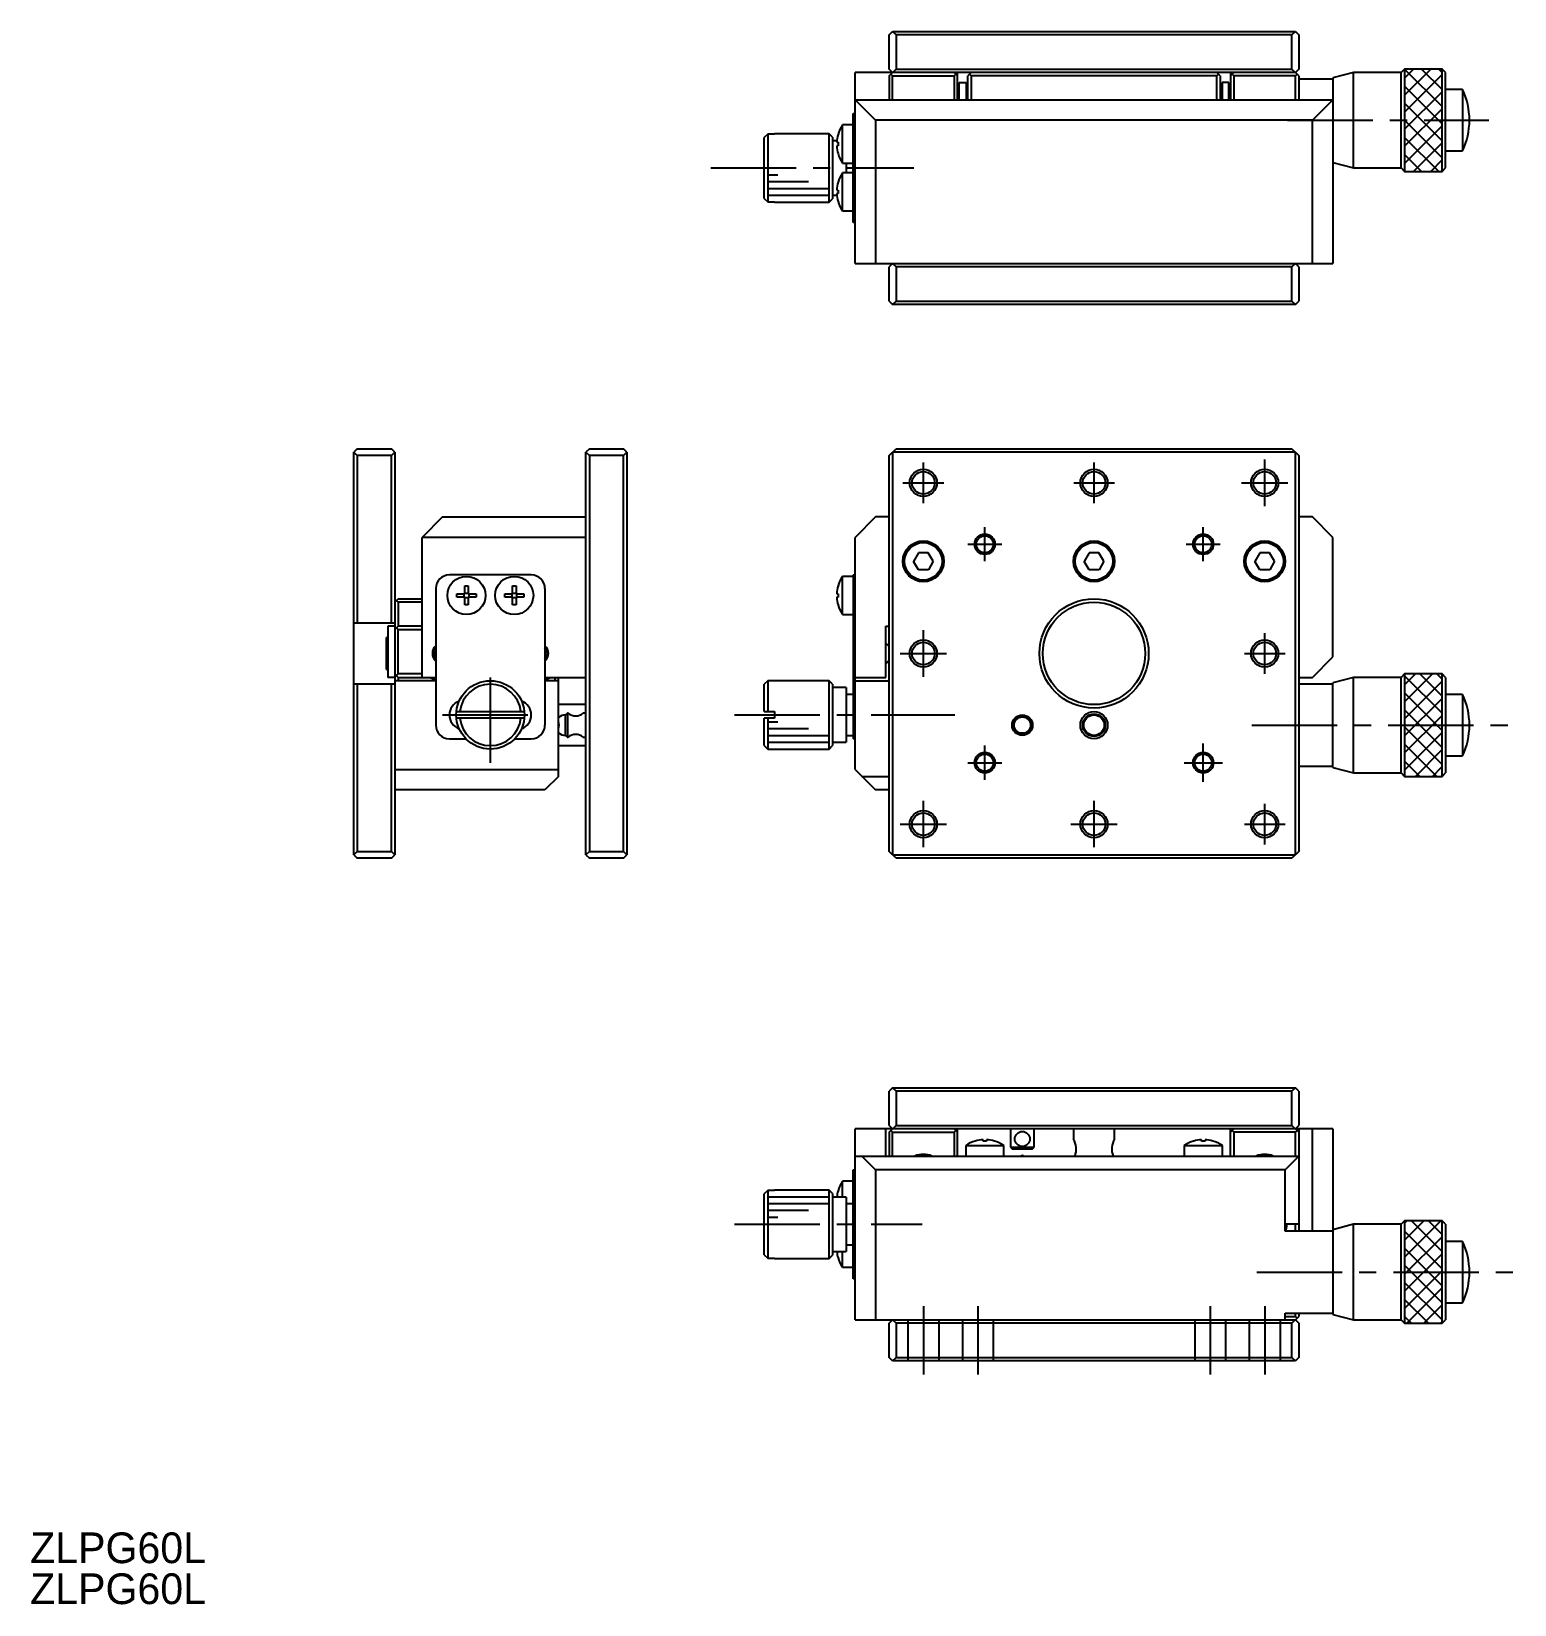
# Model space of a CAD drawing. Extents: x -26 to 399, y 33 to 264.
# Drawn here: x -26 to 191.2, y 33.3 to 263.7 of the extents above; entities that cross this region are included whole.
import ezdxf

# ---------------------------------------------------------------- set-up
doc = ezdxf.new("R2010")
doc.units = 0
doc.header["$LTSCALE"] = 10
doc.linetypes.add('CENTER', pattern=[2, 1.25, -0.25, 0.25, -0.25])
doc.linetypes.add('DASHED', pattern=[3.5, 2, -1.5])
doc.layers.get('0').update_dxf_attribs({"linetype": 'CONTINUOUS'})
doc.layers.add('CENTER', color=1, linetype='CENTER')
doc.styles.get("Standard").update_dxf_attribs({"font": 'FGP教科書体NT-M'})

msp = doc.modelspace()

# ---------------------------------------------------------------- linework, layer by layer
at = {"color": 7, "linetype": 'CONTINUOUS'}
for p, q in [((99.622248, 263.208935), (100.122248, 263.708935)), ((99.622248, 258.208935), (99.622248, 263.208935)), ((100.622248, 263.208935), (100.122248, 263.708935)), ((100.122248, 263.708935), (159.122248, 263.708935)), ((158.622248, 263.208935), (100.622248, 263.208935)), ((100.622248, 263.208935), (100.622248, 258.208935)), ((159.122248, 263.708935), (158.622248, 263.208935)), ((158.622248, 258.208935), (158.622248, 263.208935)), ((159.122248, 263.708935), (159.622248, 263.208935)), ((159.622248, 263.208935), (159.622248, 258.208935)), ((100.122248, 257.708935), (99.622248, 258.208935)), ((99.622248, 257.208935), (100.622248, 258.208935)), ((100.622248, 258.208935), (158.622248, 258.208935)), ((159.622248, 257.208935), (158.622248, 258.208935)), ((159.622248, 258.208935), (159.122248, 257.708935)), ((175.122248, 258.208935), (174.622248, 257.708935)), ((175.122248, 258.208935), (175.122248, 243.208935)), ((180.622248, 258.208935), (175.122248, 258.208935)), ((180.622248, 243.208935), (180.622248, 258.208935)), ((181.122248, 257.708935), (180.622248, 258.208935)), ((159.122248, 257.708935), (94.622248, 257.708935)), ((94.622248, 229.708935), (94.622248, 257.708935)), ((99.622248, 257.208935), (99.622248, 253.708935)), ((99.872248, 257.458935), (100.122248, 257.208935)), ((100.122248, 253.708935), (100.122248, 257.208935)), ((100.122248, 257.208935), (109.122248, 257.208935)), ((109.122248, 257.708935), (109.622248, 257.208935)), ((109.122248, 257.208935), (109.372248, 257.458935)), ((109.122248, 257.208935), (109.122248, 253.708935)), ((109.622248, 253.708935), (109.622248, 257.708935)), ((109.872248, 256.208935), (110.872248, 256.208935)), ((109.872248, 253.708935), (109.872248, 256.208935)), ((110.872248, 256.208935), (110.872248, 253.708935)), ((111.622248, 257.708935), (111.122248, 257.208935)), ((111.122248, 253.708935), (111.122248, 257.208935)), ((111.622248, 257.208935), (111.372248, 257.458935)), ((111.622248, 257.208935), (111.622248, 253.708935)), ((147.622248, 257.208935), (111.622248, 257.208935)), ((148.122248, 257.208935), (147.622248, 257.708935)), ((147.622248, 257.208935), (147.872248, 257.458935)), ((147.622248, 253.708935), (147.622248, 257.208935)), ((148.122248, 257.208935), (148.122248, 253.708935)), ((149.372248, 256.208935), (148.372248, 256.208935)), ((148.372248, 256.208935), (148.372248, 253.708935)), ((149.372248, 253.708935), (149.372248, 256.208935)), ((149.622248, 257.708935), (149.622248, 253.708935)), ((150.122248, 257.708935), (149.622248, 257.208935)), ((150.122248, 257.208935), (149.872248, 257.458935)), ((159.122248, 257.208935), (150.122248, 257.208935)), ((150.122248, 257.208935), (150.122248, 253.708935)), ((159.372248, 257.458935), (159.122248, 257.208935)), ((159.122248, 253.708935), (159.122248, 257.208935)), ((159.622248, 257.208935), (159.622248, 253.708935)), ((164.622248, 256.708935), (159.622248, 256.708935)), ((167.622248, 257.708935), (164.622248, 256.908935)), ((164.622248, 256.908935), (164.622248, 229.708935)), ((167.622248, 243.708935), (167.622248, 257.708935)), ((174.622248, 257.708935), (167.622248, 257.708935)), ((174.622248, 243.708935), (174.622248, 257.708935)), ((181.122248, 243.708935), (181.122248, 257.708935)), ((94.622248, 253.708935), (164.622248, 253.708935)), ((97.622248, 250.708935), (94.622248, 253.708935)), ((109.872248, 255.208935), (109.622248, 255.208935)), ((111.122248, 255.208935), (110.872248, 255.208935)), ((148.372248, 255.458935), (148.122248, 255.458935)), ((148.372248, 255.208935), (148.122248, 255.208935)), ((149.622248, 255.458935), (149.372248, 255.458935)), ((149.622248, 255.208935), (149.372248, 255.208935)), ((164.622248, 253.708935), (161.622248, 250.708935)), ((183.622248, 255.208935), (181.122248, 255.208935)), ((183.622248, 255.208935), (183.622248, 246.208935)), ((94.322248, 251.708935), (94.622248, 251.708935)), ((94.322248, 235.708935), (94.322248, 251.708935)), ((92.779785, 244.408935), (92.779785, 250.008935)), ((94.322248, 250.008935), (92.779785, 250.008935)), ((97.622248, 250.708935), (97.622248, 229.708935)), ((161.622248, 250.708935), (97.622248, 250.708935)), ((161.622248, 229.708935), (161.622248, 250.708935)), ((81.822248, 248.683872), (81.322248, 248.181071)), ((81.322248, 239.236799), (81.322248, 248.181071)), ((81.822248, 248.683872), (81.822248, 238.733997)), ((82.822248, 248.683872), (81.822248, 248.683872)), ((82.822248, 248.708935), (82.822248, 248.683872)), ((90.822248, 248.708935), (82.822248, 248.708935)), ((90.822248, 238.708935), (90.822248, 248.708935)), ((91.322248, 248.208935), (90.822248, 248.708935)), ((91.322248, 248.208935), (91.322248, 239.208935)), ((91.95411, 247.708935), (91.322248, 247.708935)), ((91.935787, 247.468935), (92.129044, 247.468935)), ((92.129044, 246.948935), (91.935787, 246.948935)), ((92.122875, 248.611082), (92.129044, 248.608074)), ((92.129044, 247.468935), (92.129044, 246.948935)), ((92.129044, 245.809795), (92.122875, 245.806787)), ((92.779785, 244.408935), (94.322248, 244.408935)), ((93.322248, 244.408935), (93.322248, 243.008935)), ((164.622248, 244.508935), (167.622248, 243.708935)), ((181.122248, 246.208935), (183.622248, 246.208935)), ((92.779785, 237.408935), (92.779785, 243.008935)), ((94.322248, 243.008935), (92.779785, 243.008935)), ((167.622248, 243.708935), (174.622248, 243.708935)), ((174.622248, 243.708935), (175.122248, 243.208935)), ((175.122248, 243.208935), (180.622248, 243.208935)), ((180.622248, 243.208935), (181.122248, 243.708935)), ((91.322248, 239.708935), (91.95411, 239.708935)), ((91.935787, 240.468935), (92.129044, 240.468935)), ((92.129044, 239.948935), (91.935787, 239.948935)), ((92.122875, 241.611082), (92.129044, 241.608074)), ((92.129044, 240.468935), (92.129044, 239.948935)), ((81.322248, 239.236799), (81.822248, 238.733997)), ((81.822248, 238.733997), (82.822248, 238.733997)), ((82.822248, 238.733997), (82.822248, 238.708935)), ((82.822248, 238.708935), (90.822248, 238.708935)), ((90.822248, 238.708935), (91.322248, 239.208935)), ((92.129044, 238.809795), (92.122875, 238.806787)), ((92.779785, 237.408935), (94.322248, 237.408935)), ((94.622248, 235.708935), (94.322248, 235.708935)), ((94.622248, 229.708935), (164.622248, 229.708935)), ((100.122248, 229.708935), (99.622248, 229.208935)), ((99.622248, 224.208935), (99.622248, 229.208935)), ((100.622248, 229.208935), (100.122248, 229.708935)), ((158.622248, 229.208935), (100.622248, 229.208935)), ((100.622248, 229.208935), (100.622248, 224.208935)), ((159.122248, 229.708935), (158.622248, 229.208935)), ((158.622248, 224.208935), (158.622248, 229.208935)), ((159.622248, 229.208935), (159.122248, 229.708935)), ((159.622248, 229.208935), (159.622248, 224.208935)), ((99.622248, 224.208935), (100.122248, 223.708935)), ((100.122248, 223.708935), (100.622248, 224.208935)), ((159.122248, 223.708935), (100.122248, 223.708935)), ((100.622248, 224.208935), (158.622248, 224.208935)), ((158.622248, 224.208935), (159.122248, 223.708935)), ((159.122248, 223.708935), (159.622248, 224.208935)), ((21.697903, 202.584757), (21.197903, 202.084757)), ((21.697903, 201.584757), (21.197903, 202.084757)), ((21.197903, 143.084757), (21.197903, 202.084757)), ((21.697903, 202.584757), (26.697903, 202.584757)), ((21.697903, 201.584757), (21.697903, 177.084757)), ((26.697903, 201.584757), (21.697903, 201.584757)), ((27.197903, 202.084757), (26.697903, 202.584757)), ((27.197903, 202.084757), (26.697903, 201.584757)), ((26.697903, 177.084757), (26.697903, 201.584757)), ((27.197903, 202.084757), (27.197903, 143.084757)), ((55.697903, 202.584757), (55.197903, 202.084757)), ((55.197903, 202.084757), (55.697903, 201.584757)), ((55.197903, 143.084757), (55.197903, 202.084757)), ((55.697903, 202.584757), (60.697903, 202.584757)), ((55.697903, 201.584757), (55.697903, 143.584757)), ((60.697903, 201.584757), (55.697903, 201.584757)), ((61.197903, 202.084757), (60.697903, 202.584757)), ((60.697903, 201.584757), (61.197903, 202.084757)), ((60.697903, 143.584757), (60.697903, 201.584757)), ((61.197903, 202.084757), (61.197903, 143.084757)), ((99.622248, 201.584757), (100.622248, 202.584757)), ((99.622248, 143.584757), (99.622248, 201.584757)), ((100.122248, 202.084757), (100.122248, 143.084757)), ((159.122248, 202.084757), (100.122248, 202.084757)), ((100.622248, 202.584757), (158.622248, 202.584757)), ((158.622248, 202.584757), (159.622248, 201.584757)), ((159.122248, 143.084757), (159.122248, 202.084757)), ((159.622248, 201.584757), (159.622248, 143.584757)), ((34.197903, 192.584757), (31.197903, 189.584757)), ((34.197903, 192.584757), (55.197903, 192.584757)), ((97.622248, 192.584757), (94.622248, 189.584757)), ((99.622248, 192.584757), (97.622248, 192.584757)), ((161.622248, 192.584757), (159.622248, 192.584757)), ((164.622248, 189.584757), (161.622248, 192.584757)), ((31.197903, 169.084757), (31.197903, 189.584757)), ((55.197903, 189.584757), (31.197903, 189.584757)), ((94.622248, 155.584757), (94.622248, 189.584757)), ((164.622248, 172.084757), (164.622248, 189.584757)), ((103.889269, 187.32817), (103.178932, 186.071685)), ((105.332586, 187.341242), (103.889269, 187.32817)), ((106.065565, 186.097829), (105.332586, 187.341242)), ((128.889269, 187.32817), (128.178932, 186.071685)), ((130.332586, 187.341242), (128.889269, 187.32817)), ((131.065565, 186.097829), (130.332586, 187.341242)), ((153.889269, 187.32817), (153.178932, 186.071685)), ((155.332586, 187.341242), (153.889269, 187.32817)), ((156.065565, 186.097829), (155.332586, 187.341242)), ((103.911911, 184.828272), (103.178932, 186.071685)), ((105.355227, 184.841344), (103.911911, 184.828272)), ((106.065565, 186.097829), (105.355227, 184.841344)), ((128.911911, 184.828272), (128.178932, 186.071685)), ((130.355227, 184.841344), (128.911911, 184.828272)), ((131.065565, 186.097829), (130.355227, 184.841344)), ((153.911911, 184.828272), (153.178932, 186.071685)), ((155.355227, 184.841344), (153.911911, 184.828272)), ((156.065565, 186.097829), (155.355227, 184.841344)), ((33.197903, 182.084757), (33.197903, 162.084757)), ((47.197903, 184.084757), (35.197903, 184.084757)), ((37.437903, 182.483896), (37.957903, 182.483896)), ((37.437903, 181.344757), (37.437903, 182.483896)), ((37.957903, 182.483896), (37.957903, 181.344757)), ((44.437903, 182.483896), (44.957903, 182.483896)), ((44.437903, 181.344757), (44.437903, 182.483896)), ((44.957903, 182.483896), (44.957903, 181.344757)), ((49.197903, 182.084757), (49.197903, 162.084757)), ((92.122875, 182.486905), (92.129044, 182.483896)), ((92.779785, 178.284757), (92.779785, 183.884757)), ((94.322248, 183.884757), (92.779785, 183.884757)), ((94.322248, 184.084757), (94.622248, 184.084757)), ((94.322248, 184.084757), (94.322248, 160.084757)), ((27.197903, 180.084757), (27.697903, 180.584757)), ((27.447903, 180.334757), (27.697903, 180.084757)), ((27.697903, 180.584757), (31.197903, 180.584757)), ((31.197903, 180.084757), (27.697903, 180.084757)), ((27.697903, 180.084757), (27.697903, 176.584757)), ((36.298764, 181.344757), (37.437903, 181.344757)), ((36.298764, 180.824757), (36.298764, 181.344757)), ((37.437903, 180.824757), (36.298764, 180.824757)), ((37.368461, 180.824757), (37.368461, 181.344757)), ((37.437903, 181.414199), (37.957903, 181.414199)), ((37.437903, 179.685618), (37.437903, 180.824757)), ((37.957903, 180.755315), (37.437903, 180.755315)), ((37.957903, 181.344757), (39.097042, 181.344757)), ((39.097042, 180.824757), (37.957903, 180.824757)), ((37.957903, 180.824757), (37.957903, 179.685618)), ((38.027345, 181.344757), (38.027345, 180.824757)), ((39.097042, 181.344757), (39.097042, 180.824757)), ((43.298764, 181.344757), (44.437903, 181.344757)), ((43.298764, 180.824757), (43.298764, 181.344757)), ((44.437903, 180.824757), (43.298764, 180.824757)), ((44.368461, 180.824757), (44.368461, 181.344757)), ((44.437903, 181.414199), (44.957903, 181.414199)), ((44.437903, 179.685618), (44.437903, 180.824757)), ((44.957903, 180.755315), (44.437903, 180.755315)), ((44.957903, 181.344757), (46.097042, 181.344757)), ((46.097042, 180.824757), (44.957903, 180.824757)), ((44.957903, 180.824757), (44.957903, 179.685618)), ((45.027345, 181.344757), (45.027345, 180.824757)), ((46.097042, 181.344757), (46.097042, 180.824757)), ((91.935787, 181.344757), (92.129044, 181.344757)), ((92.129044, 180.824757), (91.935787, 180.824757)), ((92.129044, 181.344757), (92.129044, 180.824757)), ((37.957903, 179.685618), (37.437903, 179.685618)), ((44.957903, 179.685618), (44.437903, 179.685618)), ((92.129044, 179.685618), (92.122875, 179.682609)), ((92.779785, 178.284757), (94.322248, 178.284757)), ((21.197903, 177.084757), (27.197903, 177.084757)), ((27.197903, 176.584757), (26.197903, 176.584757)), ((26.197903, 176.584757), (26.197903, 169.084757)), ((27.697903, 176.584757), (27.197903, 176.084757)), ((27.697903, 176.084757), (27.447903, 176.334757)), ((31.197903, 176.584757), (27.697903, 176.584757)), ((27.697903, 176.084757), (31.197903, 176.084757)), ((27.697903, 169.584757), (27.697903, 176.084757)), ((99.122248, 176.584757), (99.622248, 176.584757)), ((99.122248, 169.084757), (99.122248, 176.584757)), ((26.197903, 174.934757), (25.997903, 174.934757)), ((25.997903, 170.234757), (25.997903, 174.934757)), ((99.622248, 173.584757), (99.122248, 174.084757)), ((99.122248, 171.084757), (99.622248, 171.584757)), ((161.622248, 169.084757), (164.622248, 172.084757)), ((25.997903, 170.234757), (26.197903, 170.234757)), ((27.197903, 169.084757), (26.197903, 169.084757)), ((27.197903, 169.584757), (27.697903, 169.084757)), ((33.197903, 168.584757), (27.197903, 168.584757)), ((27.447903, 169.334757), (27.697903, 169.584757)), ((31.197903, 169.584757), (27.697903, 169.584757)), ((27.697903, 169.084757), (27.697903, 168.584757)), ((27.697903, 169.084757), (33.197903, 169.084757)), ((33.052046, 168.891553), (32.825363, 168.891553)), ((32.825363, 168.891553), (33.197903, 168.789679)), ((33.197903, 168.847191), (33.052046, 168.891553)), ((49.197903, 169.084757), (55.197903, 169.084757)), ((51.197903, 168.584757), (49.197903, 168.584757)), ((50.697903, 168.584757), (50.697903, 169.084757)), ((51.197903, 154.584757), (51.197903, 169.084757)), ((81.822248, 168.584757), (81.322248, 168.084757)), ((81.822248, 168.584757), (81.822248, 164.084757)), ((90.822248, 168.584757), (81.822248, 168.584757)), ((90.822248, 158.584757), (90.822248, 168.584757)), ((91.322248, 168.084757), (90.822248, 168.584757)), ((94.622248, 169.084757), (99.122248, 169.084757)), ((94.622248, 168.584757), (99.622248, 168.584757)), ((159.622248, 169.084757), (161.622248, 169.084757)), ((167.622248, 169.084757), (164.622248, 168.284757)), ((164.622248, 155.884757), (164.622248, 168.284757)), ((167.622248, 155.084757), (167.622248, 169.084757)), ((174.622248, 169.084757), (167.622248, 169.084757)), ((175.122248, 169.584757), (174.622248, 169.084757)), ((174.622248, 155.084757), (174.622248, 169.084757)), ((175.122248, 169.584757), (175.122248, 154.584757)), ((180.622248, 169.584757), (175.122248, 169.584757)), ((181.122248, 169.084757), (180.622248, 169.584757)), ((180.622248, 154.584757), (180.622248, 169.584757)), ((181.122248, 169.084757), (181.122248, 155.084757)), ((27.197903, 168.084757), (21.197903, 168.084757)), ((21.697903, 168.084757), (21.697903, 143.584757)), ((26.697903, 143.584757), (26.697903, 168.084757)), ((81.322248, 164.084757), (81.322248, 168.084757)), ((91.322248, 168.084757), (91.322248, 159.084757)), ((93.322248, 167.584757), (91.322248, 167.584757)), ((93.322248, 167.584757), (93.322248, 159.584757)), ((94.322248, 166.584757), (93.322248, 166.584757)), ((164.622248, 168.084757), (159.622248, 168.084757)), ((183.622248, 166.584757), (181.122248, 166.584757)), ((183.622248, 166.584757), (183.622248, 157.584757)), ((36.222966, 164.084757), (46.17284, 164.084757)), ((55.197903, 165.084757), (51.197903, 165.084757)), ((52.497903, 163.834757), (52.197903, 163.534757)), ((52.497903, 163.834757), (52.497903, 160.334757)), ((52.597903, 163.834757), (52.497903, 163.834757)), ((55.197903, 163.834757), (54.797718, 163.834757)), ((81.322248, 164.084757), (82.822248, 164.084757)), ((82.822248, 164.084757), (82.822248, 163.084757)), ((46.17284, 163.084757), (36.222966, 163.084757)), ((52.197903, 163.584757), (52.246848, 163.583958)), ((52.197903, 160.634757), (52.197903, 163.534757)), ((81.322248, 159.084757), (81.322248, 163.084757)), ((82.822248, 163.084757), (81.322248, 163.084757)), ((81.822248, 163.084757), (81.822248, 158.584757)), ((35.197903, 160.084757), (37.627189, 160.084757)), ((44.768617, 160.084757), (47.197903, 160.084757)), ((51.197903, 159.084757), (55.197903, 159.084757)), ((52.246811, 160.585555), (52.19224, 160.584768)), ((52.197903, 160.634757), (52.497903, 160.334757)), ((52.497903, 160.334757), (52.597903, 160.334757)), ((54.797718, 160.334757), (55.197903, 160.334757)), ((81.322248, 159.084757), (81.822248, 158.584757)), ((90.822248, 158.584757), (91.322248, 159.084757)), ((91.322248, 159.584757), (93.322248, 159.584757)), ((93.322248, 160.584757), (94.322248, 160.584757)), ((94.622248, 160.084757), (94.322248, 160.084757)), ((81.822248, 158.584757), (90.822248, 158.584757)), ((181.122248, 157.584757), (183.622248, 157.584757)), ((27.197903, 155.584757), (51.197903, 155.584757)), ((51.197903, 154.584757), (49.197903, 152.584757)), ((94.622248, 155.584757), (97.622248, 152.584757)), ((95.622248, 154.584757), (99.622248, 154.584757)), ((159.622248, 156.084757), (164.622248, 156.084757)), ((164.622248, 155.884757), (167.622248, 155.084757)), ((167.622248, 155.084757), (174.622248, 155.084757)), ((174.622248, 155.084757), (175.122248, 154.584757)), ((175.122248, 154.584757), (180.622248, 154.584757)), ((180.622248, 154.584757), (181.122248, 155.084757)), ((49.197903, 152.584757), (27.197903, 152.584757)), ((99.622248, 152.584757), (97.622248, 152.584757)), ((21.197903, 143.084757), (21.697903, 143.584757)), ((21.197903, 143.084757), (21.697903, 142.584757)), ((21.697903, 143.584757), (26.697903, 143.584757)), ((26.697903, 143.584757), (27.197903, 143.084757)), ((26.697903, 142.584757), (27.197903, 143.084757)), ((55.697903, 143.584757), (55.197903, 143.084757)), ((55.197903, 143.084757), (55.697903, 142.584757)), ((55.697903, 143.584757), (60.697903, 143.584757)), ((61.197903, 143.084757), (60.697903, 143.584757)), ((60.697903, 142.584757), (61.197903, 143.084757)), ((100.622248, 142.584757), (99.622248, 143.584757)), ((100.122248, 143.084757), (159.122248, 143.084757)), ((159.622248, 143.584757), (158.622248, 142.584757)), ((26.697903, 142.584757), (21.697903, 142.584757)), ((60.697903, 142.584757), (55.697903, 142.584757)), ((158.622248, 142.584757), (100.622248, 142.584757)), ((100.122248, 108.95523), (99.622248, 108.45523)), ((99.622248, 103.45523), (99.622248, 108.45523)), ((100.622248, 108.45523), (100.122248, 108.95523)), ((100.122248, 108.95523), (159.122248, 108.95523)), ((158.622248, 108.45523), (100.622248, 108.45523)), ((100.622248, 108.45523), (100.622248, 103.45523)), ((159.122248, 108.95523), (158.622248, 108.45523)), ((158.622248, 103.45523), (158.622248, 108.45523)), ((159.622248, 108.45523), (159.122248, 108.95523)), ((159.622248, 108.45523), (159.622248, 103.45523)), ((94.622248, 74.95523), (94.622248, 102.95523)), ((164.622248, 102.95523), (94.622248, 102.95523)), ((99.122248, 98.95523), (99.122248, 102.95523)), ((99.622248, 103.45523), (100.122248, 102.95523)), ((99.622248, 102.45523), (100.622248, 103.45523)), ((99.622248, 102.45523), (99.622248, 98.95523)), ((99.872248, 102.70523), (100.122248, 102.45523)), ((100.122248, 98.95523), (100.122248, 102.45523)), ((100.122248, 102.45523), (109.122248, 102.45523)), ((100.622248, 103.45523), (158.622248, 103.45523)), ((109.122248, 102.95523), (109.622248, 102.45523)), ((109.372248, 102.70523), (109.122248, 102.45523)), ((109.122248, 102.45523), (109.122248, 98.95523)), ((109.622248, 98.95523), (109.622248, 102.95523)), ((117.372248, 102.95523), (117.372248, 100.25523)), ((120.872248, 100.25523), (120.872248, 102.95523)), ((126.622248, 102.95523), (126.622248, 101.454915)), ((132.622248, 101.454915), (132.622248, 102.95523)), ((149.622248, 98.95523), (149.622248, 102.95523)), ((150.122248, 102.95523), (149.622248, 102.45523)), ((149.872248, 102.70523), (150.122248, 102.45523)), ((150.122248, 102.45523), (150.122248, 98.95523)), ((159.122248, 102.45523), (150.122248, 102.45523)), ((158.622248, 103.45523), (159.622248, 102.45523)), ((159.122248, 102.95523), (159.622248, 103.45523)), ((159.372248, 102.70523), (159.122248, 102.45523)), ((159.122248, 98.95523), (159.122248, 102.45523)), ((159.622248, 102.95523), (159.622248, 87.95523)), ((161.622248, 87.95523), (161.622248, 102.95523)), ((164.622248, 102.95523), (164.622248, 75.75523)), ((110.822248, 100.497693), (110.822248, 98.95523)), ((110.822248, 100.497693), (116.422248, 100.497693)), ((112.223109, 101.148434), (112.220101, 101.154603)), ((113.362248, 101.148434), (113.362248, 101.341692)), ((113.882248, 101.148434), (113.362248, 101.148434)), ((113.882248, 101.341692), (113.882248, 101.148434)), ((115.024396, 101.154603), (115.021387, 101.148434)), ((116.422248, 98.95523), (116.422248, 100.497693)), ((117.372248, 100.25523), (117.672248, 99.95523)), ((117.372248, 100.25523), (120.872248, 100.25523)), ((120.572248, 99.95523), (117.672248, 99.95523)), ((120.572248, 99.95523), (120.872248, 100.25523)), ((142.822248, 100.497693), (142.822248, 98.95523)), ((142.822248, 100.497693), (148.422248, 100.497693)), ((144.223109, 101.148434), (144.220101, 101.154603)), ((145.362248, 101.148434), (145.362248, 101.341692)), ((145.882248, 101.148434), (145.362248, 101.148434)), ((145.882248, 101.341692), (145.882248, 101.148434)), ((147.024396, 101.154603), (147.021387, 101.148434)), ((148.422248, 98.95523), (148.422248, 100.497693)), ((94.322248, 96.95523), (94.622248, 96.95523)), ((94.322248, 80.95523), (94.322248, 96.95523)), ((94.622248, 98.95523), (159.622248, 98.95523)), ((95.622248, 98.95523), (97.622248, 96.95523)), ((97.622248, 96.95523), (97.622248, 74.95523)), ((157.622248, 96.95523), (97.622248, 96.95523)), ((159.622248, 98.95523), (157.622248, 96.95523)), ((157.622248, 87.95523), (157.622248, 96.95523)), ((92.779785, 92.95523), (92.779785, 95.25523)), ((94.322248, 95.25523), (92.779785, 95.25523)), ((81.822248, 93.930167), (81.322248, 93.427366)), ((81.322248, 84.483094), (81.322248, 93.427366)), ((82.822248, 93.930167), (81.822248, 93.930167)), ((81.822248, 93.930167), (81.822248, 83.980293)), ((82.822248, 93.95523), (82.822248, 93.930167)), ((90.822248, 93.95523), (82.822248, 93.95523)), ((90.822248, 83.95523), (90.822248, 93.95523)), ((91.322248, 93.45523), (90.822248, 93.95523)), ((91.322248, 93.45523), (91.322248, 84.45523)), ((93.322248, 92.95523), (91.322248, 92.95523)), ((92.122875, 93.857378), (92.129044, 93.854369)), ((93.322248, 92.95523), (93.322248, 84.95523)), ((94.322248, 91.95523), (93.322248, 91.95523)), ((159.622248, 88.95523), (157.622248, 88.95523)), ((164.622248, 87.95523), (157.622248, 87.95523)), ((159.122248, 87.95523), (159.122248, 88.95523)), ((167.622248, 88.95523), (164.622248, 88.15523)), ((167.622248, 74.95523), (167.622248, 88.95523)), ((174.622248, 88.95523), (167.622248, 88.95523)), ((175.122248, 89.45523), (174.622248, 88.95523)), ((174.622248, 74.95523), (174.622248, 88.95523)), ((175.122248, 89.45523), (175.122248, 74.45523)), ((180.622248, 89.45523), (175.122248, 89.45523)), ((180.622248, 74.45523), (180.622248, 89.45523)), ((181.122248, 88.95523), (180.622248, 89.45523)), ((181.122248, 88.95523), (181.122248, 74.95523)), ((93.322248, 85.95523), (94.322248, 85.95523)), ((183.622248, 86.45523), (181.122248, 86.45523)), ((183.622248, 86.45523), (183.622248, 77.45523)), ((81.322248, 84.483094), (81.822248, 83.980293)), ((81.822248, 83.980293), (82.822248, 83.980293)), ((82.822248, 83.980293), (82.822248, 83.95523)), ((82.822248, 83.95523), (90.822248, 83.95523)), ((90.822248, 83.95523), (91.322248, 84.45523)), ((91.322248, 84.95523), (93.322248, 84.95523)), ((92.129044, 84.056091), (92.122875, 84.053082)), ((92.779785, 82.65523), (92.779785, 84.95523)), ((92.779785, 82.65523), (94.322248, 82.65523)), ((94.622248, 80.95523), (94.322248, 80.95523)), ((181.122248, 77.45523), (183.622248, 77.45523)), ((94.622248, 74.95523), (159.122248, 74.95523)), ((99.622248, 74.45523), (100.122248, 74.95523)), ((99.622248, 69.45523), (99.622248, 74.45523)), ((100.622248, 74.45523), (100.122248, 74.95523)), ((100.622248, 74.45523), (100.622248, 69.45523)), ((158.622248, 74.45523), (100.622248, 74.45523)), ((157.622248, 74.95523), (157.622248, 75.95523)), ((157.622248, 75.95523), (164.622248, 75.95523)), ((157.622248, 75.45523), (159.122248, 75.45523)), ((158.622248, 74.45523), (159.622248, 75.45523)), ((158.622248, 69.45523), (158.622248, 74.45523)), ((159.122248, 75.45523), (159.122248, 75.95523)), ((159.122248, 75.45523), (159.372248, 75.20523)), ((159.122248, 74.95523), (159.622248, 74.45523)), ((159.622248, 75.95523), (159.622248, 75.45523)), ((159.622248, 74.45523), (159.622248, 69.45523)), ((164.622248, 75.75523), (167.622248, 74.95523)), ((167.622248, 74.95523), (174.622248, 74.95523)), ((174.622248, 74.95523), (175.122248, 74.45523)), ((175.122248, 74.45523), (180.622248, 74.45523)), ((180.622248, 74.45523), (181.122248, 74.95523)), ((100.122248, 68.95523), (99.622248, 69.45523)), ((100.122248, 68.95523), (100.622248, 69.45523)), ((100.622248, 69.45523), (158.622248, 69.45523)), ((158.622248, 69.45523), (159.122248, 68.95523)), ((159.622248, 69.45523), (159.122248, 68.95523)), ((159.122248, 68.95523), (100.122248, 68.95523))]:
    msp.add_line(p, q, dxfattribs=at)
at = {"color": 3, "linetype": 'CONTINUOUS'}
for p, q in [((175.122248, 256.885562), (176.445621, 258.208935)), ((175.122248, 254.385562), (178.945621, 258.208935)), ((175.122248, 258.196569), (180.622248, 252.696569)), ((177.609883, 258.208935), (180.622248, 255.196569)), ((180.109883, 258.208935), (180.622248, 257.696569)), ((175.122248, 251.885562), (180.622248, 257.385562)), ((175.122248, 255.696569), (180.622248, 250.196569)), ((175.122248, 249.385562), (180.622248, 254.885562)), ((175.122248, 253.196569), (180.622248, 247.696569)), ((175.122248, 246.885562), (180.622248, 252.385562)), ((175.122248, 250.696569), (180.622248, 245.196569)), ((175.122248, 244.385562), (180.622248, 249.885562)), ((175.122248, 248.196569), (180.109883, 243.208935)), ((176.445621, 243.208935), (180.622248, 247.385562)), ((175.122248, 245.696569), (177.609883, 243.208935)), ((178.945621, 243.208935), (180.622248, 244.885562)), ((81.822248, 242.708935), (83.322248, 242.708935)), ((81.822248, 241.708935), (87.822248, 241.708935)), ((81.822248, 240.708935), (90.822248, 240.708935)), ((81.822248, 239.708935), (90.822248, 239.708935)), ((175.122248, 168.009739), (176.697266, 169.584757)), ((175.122248, 165.509739), (179.197266, 169.584757)), ((175.122248, 169.320746), (180.622248, 163.820746)), ((175.122248, 163.009739), (180.622248, 168.509739)), ((177.358237, 169.584757), (180.622248, 166.320746)), ((179.858237, 169.584757), (180.622248, 168.820746)), ((175.122248, 166.820746), (180.622248, 161.320746)), ((175.122248, 160.509739), (180.622248, 166.009739)), ((175.122248, 164.320746), (180.622248, 158.820746)), ((81.822248, 162.584757), (83.322248, 162.584757)), ((81.822248, 161.584757), (87.822248, 161.584757)), ((175.122248, 158.009739), (180.622248, 163.509739)), ((175.122248, 161.820746), (180.622248, 156.320746)), ((81.822248, 160.584757), (90.822248, 160.584757)), ((81.822248, 159.584757), (90.822248, 159.584757)), ((175.122248, 155.509739), (180.622248, 161.009739)), ((175.122248, 159.320746), (179.858237, 154.584757)), ((175.122248, 156.820746), (177.358237, 154.584757)), ((176.697266, 154.584757), (180.622248, 158.509739)), ((179.197266, 154.584757), (180.622248, 156.009739)), ((90.822248, 92.95523), (81.822248, 92.95523)), ((90.822248, 91.95523), (81.822248, 91.95523)), ((87.822248, 90.95523), (81.822248, 90.95523)), ((83.322248, 89.95523), (81.822248, 89.95523)), ((175.122248, 89.139267), (175.438212, 89.45523)), ((175.122248, 86.639267), (177.938212, 89.45523)), ((175.122248, 84.139267), (180.438212, 89.45523)), ((175.122248, 87.950273), (180.622248, 82.450273)), ((176.117292, 89.45523), (180.622248, 84.950273)), ((178.617292, 89.45523), (180.622248, 87.450273)), ((175.122248, 81.639267), (180.622248, 87.139267)), ((175.122248, 85.450273), (180.622248, 79.950273)), ((175.122248, 79.139267), (180.622248, 84.639267)), ((175.122248, 82.950273), (180.622248, 77.450273)), ((175.122248, 76.639267), (180.622248, 82.139267)), ((175.122248, 80.450273), (180.622248, 74.950273)), ((175.438212, 74.45523), (180.622248, 79.639267)), ((175.122248, 77.950273), (178.617292, 74.45523)), ((177.938212, 74.45523), (180.622248, 77.139267)), ((175.122248, 75.450273), (176.117292, 74.45523)), ((180.438212, 74.45523), (180.622248, 74.639267))]:
    msp.add_line(p, q, dxfattribs=at)
at = {"color": 3, "linetype": 'DASHED'}
for p, q in [((180.622248, 258.208935), (175.122248, 258.208935)), ((175.122248, 258.208935), (175.122248, 243.208935)), ((180.622248, 243.208935), (180.622248, 258.208935)), ((175.122248, 243.208935), (180.622248, 243.208935)), ((180.622248, 169.584757), (175.122248, 169.584757)), ((175.122248, 169.584757), (175.122248, 154.584757)), ((180.622248, 154.584757), (180.622248, 169.584757)), ((175.122248, 154.584757), (180.622248, 154.584757)), ((180.622248, 89.45523), (175.122248, 89.45523)), ((175.122248, 89.45523), (175.122248, 74.45523)), ((180.622248, 74.45523), (180.622248, 89.45523)), ((102.372248, 74.95523), (102.372248, 68.95523)), ((106.872248, 74.95523), (106.872248, 68.95523)), ((110.372248, 74.95523), (110.372248, 68.95523)), ((114.872248, 74.95523), (114.872248, 68.95523)), ((144.372248, 74.95523), (144.372248, 68.95523)), ((148.872248, 74.95523), (148.872248, 68.95523)), ((152.372248, 74.95523), (152.372248, 68.95523)), ((156.872248, 74.95523), (156.872248, 68.95523)), ((175.122248, 74.45523), (180.622248, 74.45523))]:
    msp.add_line(p, q, dxfattribs=at)
at = {"color": 3, "linetype": 'CONTINUOUS'}
for centre, radius in [((104.622248, 197.584757), 2), ((129.622248, 197.584757), 2), ((154.622248, 197.584757), 2), ((113.622248, 188.584757), 1.5), ((145.622248, 188.584757), 1.5), ((129.622248, 172.584757), 8), ((104.622248, 172.584757), 2), ((154.622248, 172.584757), 2), ((129.622248, 162.084757), 2), ((119.122248, 162.084757), 1.5), ((113.622248, 156.584757), 1.5), ((145.622248, 156.584757), 1.5), ((104.622248, 147.584757), 2), ((129.622248, 147.584757), 2), ((154.622248, 147.584757), 2)]:
    msp.add_circle(centre, radius, dxfattribs=at)
at = {"color": 7, "linetype": 'CONTINUOUS'}
for centre, radius in [((104.622248, 197.584757), 1.65), ((129.622248, 197.584757), 1.65), ((154.622248, 197.584757), 1.65), ((104.622248, 186.084757), 3), ((113.622248, 188.584757), 1.25), ((129.622248, 186.084757), 3), ((145.622248, 188.584757), 1.25), ((154.622248, 186.084757), 3), ((104.622248, 186.084757), 2.75), ((129.622248, 186.084757), 2.75), ((154.622248, 186.084757), 2.75), ((37.697903, 181.084757), 2.8), ((44.697903, 181.084757), 2.8), ((129.622248, 172.584757), 7.5), ((104.622248, 172.584757), 1.65), ((154.622248, 172.584757), 1.65), ((41.197903, 163.584757), 5), ((129.622248, 162.084757), 1.65), ((119.122248, 162.084757), 1.25), ((119.122248, 162.084757), 1.2), ((129.622248, 162.084757), 1.5), ((113.622248, 156.584757), 1.25), ((145.622248, 156.584757), 1.25), ((104.622248, 147.584757), 1.65), ((129.622248, 147.584757), 1.65), ((154.622248, 147.584757), 1.65), ((119.122147, 101.455227), 1.099997)]:
    msp.add_circle(centre, radius, dxfattribs=at)
for centre, radius, start, end in [((173.622563, 250.625671), 11, 0.433698, 24.623917), ((96.922248, 247.208935), 5, 145.944202, 163.714157), ((173.622563, 250.792198), 11, 335.376083, 359.566302), ((96.922248, 247.208935), 4.993235, 163.727445, 177.015233), ((96.922248, 247.208935), 4.993235, 182.984767, 196.272555), ((96.922248, 247.208935), 5, 196.285843, 214.055798), ((96.922248, 240.208935), 5, 145.944202, 163.714157), ((96.922248, 240.208935), 4.993235, 163.727445, 177.015233), ((96.922248, 240.208935), 4.993235, 182.984767, 196.272555), ((96.922248, 240.208935), 5, 196.285843, 214.055798), ((35.197903, 182.084757), 2, 90, 180), ((47.197903, 182.084757), 2, 0, 90), ((96.922248, 181.084757), 4.993235, 163.727445, 177.015233), ((96.922248, 181.084757), 5, 145.944202, 163.714157), ((96.922248, 181.084757), 4.993235, 182.984767, 196.272555), ((96.922248, 181.084757), 5, 196.285843, 214.055798), ((34.197903, 172.584757), 1.25, 143.130102, 216.869898), ((48.197903, 172.584757), 1.25, 323.130102, 36.869898), ((34.197903, 173.684757), 5, 246.926082, 258.463041), ((48.197903, 173.684757), 5, 281.536959, 293.073918), ((41.197903, 163.584757), 4.5, 6.37937, 173.62063), ((173.622563, 162.001494), 11, 0.433698, 24.623917), ((37.347903, 163.584757), 2.15, 109.605875, 250.394125), ((45.047903, 163.584757), 2.15, 289.605875, 70.394125), ((53.697903, 165.195864), 1.750032, 231.056047, 308.943953), ((35.197903, 162.084757), 2, 180, 270), ((41.197903, 163.584757), 4.5, 186.37937, 353.62063), ((47.197903, 162.084757), 2, 270, 0), ((52.197903, 162.084757), 1.5, 90, 131.820927), ((48.513681, 162.091221), 2.75, 347.443139, 12.556861), ((173.622563, 162.168021), 11, 335.376083, 359.566302), ((52.197923, 162.084809), 1.500052, 228.177687, 269.782947), ((53.697903, 158.973691), 1.75, 51.0552, 128.9448), ((124.086554, 99.976682), 2.935277, 339.630296, 30.246206), ((135.178313, 99.974922), 2.953774, 149.923348, 200.199305), ((104.622248, 95.95523), 3.25, 67.380135, 112.619865), ((113.622248, 96.35523), 5, 106.285843, 124.055798), ((113.622248, 96.35523), 4.993235, 92.984767, 106.272555), ((113.622248, 96.35523), 4.993235, 73.727445, 87.015233), ((113.622248, 96.35523), 5, 55.944202, 73.714157), ((145.622248, 96.35523), 5, 106.285843, 124.055798), ((145.622248, 96.35523), 4.993235, 92.984767, 106.272555), ((145.622248, 96.35523), 4.993235, 73.727445, 87.015233), ((145.622248, 96.35523), 5, 55.944202, 73.714157), ((154.622248, 95.95523), 3.25, 67.380135, 112.619865), ((119.124746, 98.721008), 0.3, 51.32838, 128.67162), ((96.922248, 92.45523), 5, 145.944202, 163.714157), ((96.922248, 92.45523), 4.993235, 163.727445, 174.253028), ((154.622248, 88.95523), 3.25, 342.079787, 0), ((173.622563, 81.871967), 11, 0.433698, 24.623917), ((96.922248, 85.45523), 4.993235, 185.746972, 196.272555), ((96.922248, 85.45523), 5, 196.285843, 214.055798), ((173.622563, 82.038493), 11, 335.376083, 359.566302)]:
    msp.add_arc(centre, radius, start, end, dxfattribs=at)
at = {"color": 9, "linetype": 'CONTINUOUS'}
msp.add_arc((34.197903, 172.584757), 1.5, 131.810315, 228.189685, dxfattribs=at)
at = {"color": 3, "linetype": 'CONTINUOUS'}
msp.add_arc((48.197903, 172.584757), 1.5, 311.810315, 48.189685, dxfattribs=at)
at = {"layer": 'CENTER', "color": 1, "linetype": 'CENTER'}
for p, q in [((157.972248, 250.708935), (187.472248, 250.708935)), ((73.472248, 243.708935), (103.222248, 243.708935)), ((104.622248, 194.604757), (104.622248, 200.564757)), ((129.622248, 194.604757), (129.622248, 200.564757)), ((154.622248, 194.184757), (154.622248, 200.984757)), ((101.642248, 197.584757), (107.602248, 197.584757)), ((126.642248, 197.584757), (132.602248, 197.584757)), ((151.222248, 197.584757), (158.022248, 197.584757)), ((113.622248, 186.084757), (113.622248, 191.084757)), ((145.622248, 186.084757), (145.622248, 191.084757)), ((111.122248, 188.584757), (116.122248, 188.584757)), ((143.122248, 188.584757), (148.122248, 188.584757)), ((104.622248, 169.184757), (104.622248, 175.984757)), ((154.622248, 169.604757), (154.622248, 175.564757)), ((41.197903, 156.584757), (41.197903, 170.584757)), ((101.222248, 172.584757), (108.022248, 172.584757)), ((151.642248, 172.584757), (157.602248, 172.584757)), ((34.197903, 163.584757), (48.197903, 163.584757)), ((76.972248, 163.584757), (109.222248, 163.584757)), ((152.722248, 162.084757), (190.222248, 162.084757)), ((113.622248, 154.084757), (113.622248, 159.084757)), ((145.622248, 153.784757), (145.622248, 159.384757)), ((111.122248, 156.584757), (116.122248, 156.584757)), ((142.822248, 156.584757), (148.422248, 156.584757)), ((104.622248, 144.184757), (104.622248, 150.984757)), ((129.622248, 144.184757), (129.622248, 150.984757)), ((154.622248, 144.604757), (154.622248, 150.564757)), ((101.222248, 147.584757), (108.022248, 147.584757)), ((126.222248, 147.584757), (133.022248, 147.584757)), ((151.642248, 147.584757), (157.602248, 147.584757)), ((76.972248, 88.95523), (104.472248, 88.95523)), ((153.472248, 81.95523), (191.222248, 81.95523)), ((104.622248, 76.95523), (104.622248, 66.95523)), ((112.622248, 76.95523), (112.622248, 66.95523)), ((146.622248, 76.95523), (146.622248, 66.95523)), ((154.622248, 76.95523), (154.622248, 66.95523))]:
    msp.add_line(p, q, dxfattribs=at)

# ---------------------------------------------------------------- texts
at = {"color": 7}
for p in [(-26.214336, 39.316831), (-26.214336, 33.316831)]:
    msp.add_text('ZLPG60L', height=4.5, dxfattribs=at).set_placement(p)

doc.saveas('drawing.dxf')
